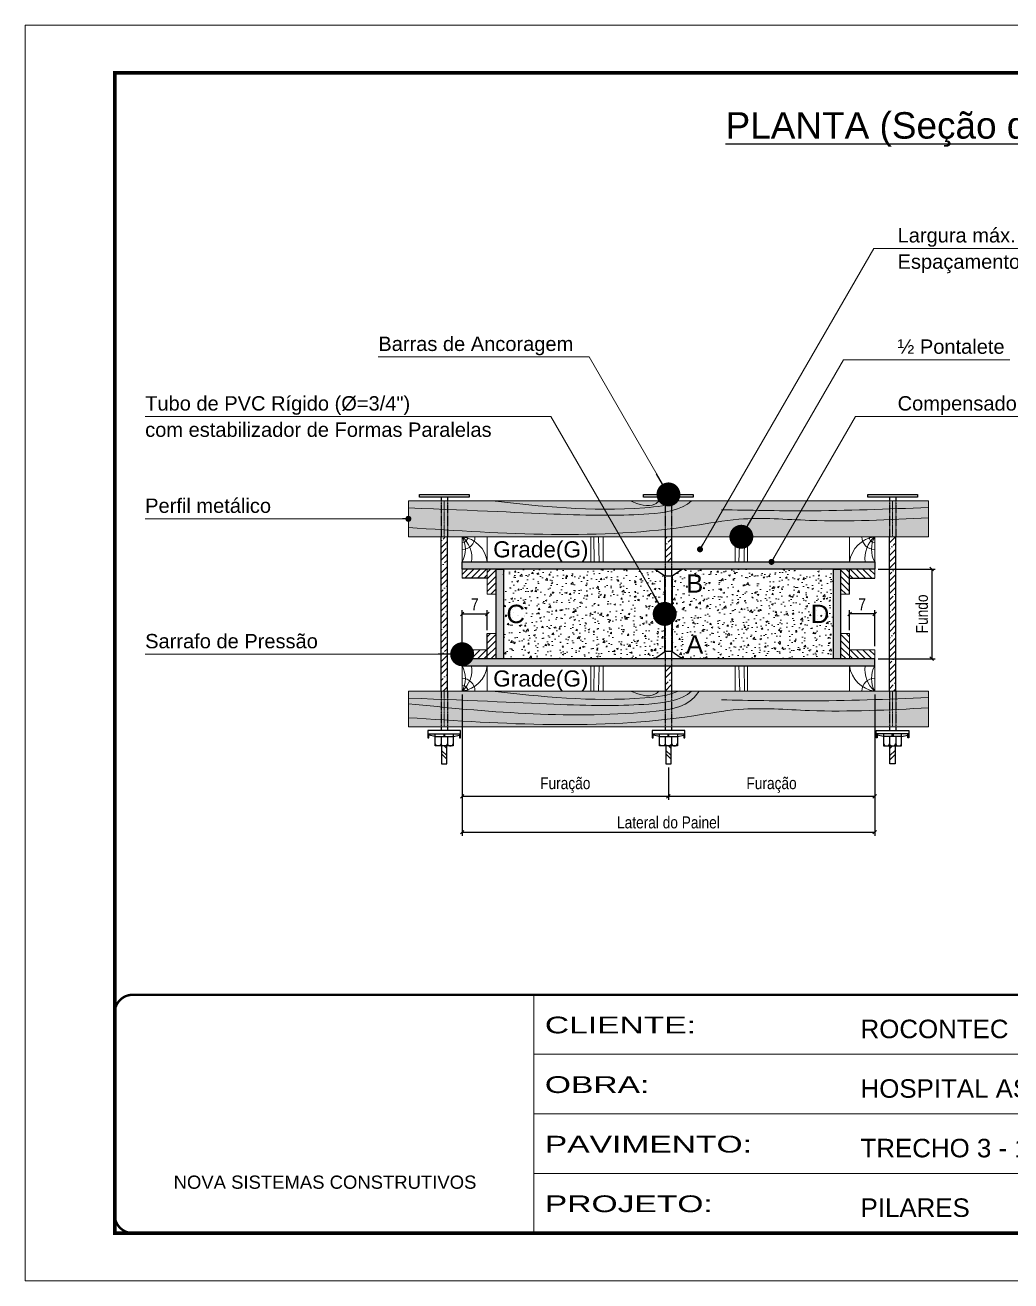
# Model space of a CAD drawing. Extents: x 2102 to 8383, y -13264 to 2718.
# Drawn here: x 6871 to 7695, y 1668 to 2718 of the extents above; entities that cross this region are included whole.
import ezdxf
from ezdxf.enums import TextEntityAlignment as Align

# ---------------------------------------------------------------- set-up
doc = ezdxf.new("R2010")
doc.units = 0
for name, pattern in [('CONTINUO', [0]), ('DASHED', [0.75, 0.5, -0.25]), ('HIDDEN', [0.375, 0.25, -0.125])]:
    doc.linetypes.add(name, pattern=pattern)
doc.layers.add('BARRA ANCORAGEM', color=251, linetype='Continuous')
doc.layers.add('COTA', color=241, linetype='Continuous')
for name, color, linetype, lineweight in [('Demarcação 1', 251, 'Continuous', 9), ('Folhas', 255, 'Continuous', 9), ('Hachura', 251, 'Continuous', 9), ('Madeira', 126, 'Continuous', 18), ('Perfil Metálico', 224, 'Continuous', 18), ('SARRAFO DE PRESSAO', 251, 'DASHED', 9)]:
    doc.layers.add(name, color=color, linetype=linetype, lineweight=lineweight)
doc.layers.add('Demarcação 2', color=7, linetype='Continuous', lineweight=9, true_color=0xe0e0e0)
doc.styles.add('ARIAL', font='arial.ttf')
doc.styles.add('COTA TECNICA-50', font='techl___.ttf', dxfattribs={"height": 10})
doc.styles.add('SANSSERIF', font='sas_____.pfb')
doc.styles.get("Standard").update_dxf_attribs({"font": 'arial.ttf'})
doc.styles.add('Tecnologia', font='')
doc.styles.get('Tecnologia').set_extended_font_data('Forgotten Futurist')
doc.dimstyles.new('3x', dxfattribs={"dimtxt": 10, "dimasz": 5, "dimexe": 7, "dimexo": 5, "dimgap": 4, "dimtad": 1, "dimdec": 4, "dimlfac": 0.3333333333333333, "dimdsep": 46, "dimtxsty": 'Standard', "dimblk": 'DOT', "dimcen": 0.09, "dimclrd": 1, "dimclre": 1, "dimclrt": 2, "dimadec": 0, "dimazin": 2, "dimtfac": 1, "dimtdec": 4, "dimtmove": 0, "dimatfit": 3, "dimldrblk": 'DOT', "dimfxl": 1, "dimtolj": 1, "dimtzin": 0, "dimlwd": 9, "dimlwe": 9, "dimarcsym": 0})
doc.dimstyles.new('COTA PAINEL-50', dxfattribs={"dimtxt": 10, "dimasz": 3, "dimexe": 3, "dimexo": 3, "dimgap": 3, "dimtad": 1, "dimdec": 1, "dimzin": 12, "dimdsep": 46, "dimtxsty": 'COTA TECNICA-50', "dimblk1": 'OBLIQUE', "dimblk2": 'OBLIQUE', "dimsah": 1, "dimcen": 0.9, "dimclrd": 4, "dimclre": 4, "dimclrt": 240, "dimadec": 1, "dimazin": 3, "dimtfac": 1, "dimtdec": 1, "dimtmove": 0, "dimatfit": 3, "dimfxl": 1, "dimtolj": 1, "dimtzin": 12, "dimarcsym": 0})
pattern_1 = [(45, (-309.0294784766702, 9719.15586413651), (-5.303300858899106, 5.303300858899107), []), (45, (-303.7261776266641, 9719.15586413651), (-5.303300858899106, 5.303300858899107), [9.375, -1.875, 0, -1.875])]

# ---------------------------------------------------------------- blocks, each defined once
blk = doc.blocks.new('_Oblique')
at = {"color": 0, "linetype": 'ByBlock', "lineweight": -2}
blk.add_line((-0.5, -0.5), (0.5, 0.5), dxfattribs=at)
blk = doc.blocks.new('*D171')
at = {"layer": 'COTA', "color": 4, "lineweight": -2, "transparency": 16777216}
for p, q in [((7584.299857545579, 2262.786079218698), (7631.963402069634, 2262.786079218698)), ((7628.963402069634, 2262.786079218698), (7628.963402069634, 2187.786079293698)), ((7584.299857545637, 2187.786079293698), (7631.963402069634, 2187.786079293698))]:
    blk.add_line(p, q, dxfattribs=at)
at = {"layer": 'Defpoints', "color": 0, "transparency": 16777216}
for p in [(7581.299857545579, 2262.786079218698), (7581.299857545637, 2187.786079293698), (7628.963402069634, 2187.786079293698)]:
    blk.add_point(p, dxfattribs=at)
at = {"layer": 'COTA', "color": 4, "lineweight": -2, "transparency": 16777216, "xscale": 3, "yscale": 3, "zscale": 3}
for p, rotation in [((7628.963402069634, 2262.786079218698), 90), ((7628.963402069634, 2187.786079293698), 270)]:
    blk.add_blockref('_Oblique', p, dxfattribs=dict(at, rotation=rotation))
at = {"layer": 'COTA', "color": 240, "transparency": 16777216, "insert": (7620.839133063785, 2225.286079256195), "char_height": 10, "attachment_point": 5, "rotation": 90, "style": 'COTA TECNICA-50'}
blk.add_mtext('\\A1;Fundo', dxfattribs=at)
blk = doc.blocks.new('*D172')
at = {"layer": 'COTA', "color": 4, "lineweight": -2, "transparency": 16777216}
for p, q in [((7236.299857951428, 2157.78607932331), (7236.299857951428, 2069.823545900303)), ((7408.799857748574, 2096.897439387218), (7408.799857748574, 2069.823545900303)), ((7236.299857951428, 2072.823545900303), (7408.799857748574, 2072.823545900303))]:
    blk.add_line(p, q, dxfattribs=at)
at = {"layer": 'Defpoints', "color": 0, "transparency": 16777216}
for p in [(7236.299857951428, 2160.78607932331), (7408.799857748574, 2099.897439387218), (7408.799857748574, 2072.823545900303)]:
    blk.add_point(p, dxfattribs=at)
at = {"layer": 'COTA', "color": 4, "lineweight": -2, "transparency": 16777216, "xscale": 3, "yscale": 3, "zscale": 3, "rotation": 180}
blk.add_blockref('_Oblique', (7236.299857951428, 2072.823545900303), dxfattribs=at)
at = {"layer": 'COTA', "color": 4, "lineweight": -2, "transparency": 16777216, "xscale": 3, "yscale": 3, "zscale": 3}
blk.add_blockref('_Oblique', (7408.799857748574, 2072.823545900303), dxfattribs=at)
at = {"layer": 'COTA', "color": 240, "transparency": 16777216, "insert": (7322.549857850001, 2082.219744730712), "char_height": 10, "attachment_point": 5, "style": 'COTA TECNICA-50'}
blk.add_mtext('\\A1;Furação', dxfattribs=at)
blk = doc.blocks.new('*D173')
at = {"layer": 'COTA', "color": 4, "lineweight": -2, "transparency": 16777216}
for p, q in [((7581.299857545691, 2157.78607932331), (7581.299857545691, 2069.823545900303)), ((7408.799857748574, 2096.897439387218), (7408.799857748574, 2069.823545900303)), ((7408.799857748574, 2072.823545900303), (7581.299857545691, 2072.823545900303))]:
    blk.add_line(p, q, dxfattribs=at)
at = {"layer": 'Defpoints', "color": 0, "transparency": 16777216}
for p in [(7581.299857545691, 2160.78607932331), (7408.799857748574, 2099.897439387218), (7581.299857545691, 2072.823545900303)]:
    blk.add_point(p, dxfattribs=at)
at = {"layer": 'COTA', "color": 4, "lineweight": -2, "transparency": 16777216, "xscale": 3, "yscale": 3, "zscale": 3, "rotation": 180}
blk.add_blockref('_Oblique', (7408.799857748574, 2072.823545900303), dxfattribs=at)
at = {"layer": 'COTA', "color": 4, "lineweight": -2, "transparency": 16777216, "xscale": 3, "yscale": 3, "zscale": 3}
blk.add_blockref('_Oblique', (7581.299857545691, 2072.823545900303), dxfattribs=at)
at = {"layer": 'COTA', "color": 240, "transparency": 16777216, "insert": (7495.049857647133, 2082.219744730712), "char_height": 10, "attachment_point": 5, "style": 'COTA TECNICA-50'}
blk.add_mtext('\\A1;Furação', dxfattribs=at)
blk = doc.blocks.new('*D174')
at = {"layer": 'COTA', "color": 4, "lineweight": -2, "transparency": 16777216}
for p, q in [((7236.299857951428, 2157.78607932331), (7236.299857951428, 2039.823545900303)), ((7581.299857545691, 2157.78607932331), (7581.299857545691, 2039.823545900303)), ((7236.299857951428, 2042.823545900303), (7581.299857545691, 2042.823545900303))]:
    blk.add_line(p, q, dxfattribs=at)
at = {"layer": 'Defpoints', "color": 0, "transparency": 16777216}
for p in [(7236.299857951428, 2160.78607932331), (7581.299857545691, 2160.78607932331), (7581.299857545691, 2042.823545900303)]:
    blk.add_point(p, dxfattribs=at)
at = {"layer": 'COTA', "color": 4, "lineweight": -2, "transparency": 16777216, "xscale": 3, "yscale": 3, "zscale": 3, "rotation": 180}
blk.add_blockref('_Oblique', (7236.299857951428, 2042.823545900303), dxfattribs=at)
at = {"layer": 'COTA', "color": 4, "lineweight": -2, "transparency": 16777216, "xscale": 3, "yscale": 3, "zscale": 3}
blk.add_blockref('_Oblique', (7581.299857545691, 2042.823545900303), dxfattribs=at)
at = {"layer": 'COTA', "color": 240, "transparency": 16777216, "insert": (7408.79985774856, 2050.882025432466), "char_height": 10, "attachment_point": 5, "style": 'COTA TECNICA-50'}
blk.add_mtext('\\A1;Lateral do Painel', dxfattribs=at)
blk = doc.blocks.new('*D175')
at = {"layer": 'COTA', "color": 4, "lineweight": -2, "transparency": 16777216}
for p, q in [((7236.299857951515, 2198.286079285446), (7236.299857951515, 2228.286079256197)), ((7257.299857928407, 2211.786079272262), (7257.299857928407, 2228.286079256197)), ((7236.299857951515, 2225.286079256197), (7257.299857928407, 2225.286079256197))]:
    blk.add_line(p, q, dxfattribs=at)
at = {"layer": 'Defpoints', "color": 0, "transparency": 16777216}
for p in [(7257.299857928407, 2225.286079256197), (7257.299857928407, 2208.786079272262), (7236.299857951515, 2195.286079285446)]:
    blk.add_point(p, dxfattribs=at)
at = {"layer": 'COTA', "color": 4, "lineweight": -2, "transparency": 16777216, "xscale": 3, "yscale": 3, "zscale": 3, "rotation": 180}
blk.add_blockref('_Oblique', (7236.299857951515, 2225.286079256197), dxfattribs=at)
at = {"layer": 'COTA', "color": 4, "lineweight": -2, "transparency": 16777216, "xscale": 3, "yscale": 3, "zscale": 3}
blk.add_blockref('_Oblique', (7257.299857928407, 2225.286079256197), dxfattribs=at)
at = {"layer": 'COTA', "color": 240, "transparency": 16777216, "insert": (7246.79985793999, 2233.359178671401), "char_height": 10, "attachment_point": 5, "style": 'COTA TECNICA-50'}
blk.add_mtext('\\A1;7', dxfattribs=at)
blk = doc.blocks.new('*D176')
at = {"layer": 'COTA', "color": 4, "lineweight": -2, "transparency": 16777216}
for p, q in [((7560.299857568712, 2211.786079272262), (7560.299857568712, 2228.286079256197)), ((7581.299857545575, 2198.286079285446), (7581.299857545575, 2228.286079256197)), ((7581.299857545575, 2225.286079256197), (7560.299857568712, 2225.286079256197))]:
    blk.add_line(p, q, dxfattribs=at)
at = {"layer": 'Defpoints', "color": 0, "transparency": 16777216}
for p in [(7560.299857568712, 2225.286079256197), (7560.299857568712, 2208.786079272262), (7581.299857545575, 2195.286079285446)]:
    blk.add_point(p, dxfattribs=at)
at = {"layer": 'COTA', "color": 4, "lineweight": -2, "transparency": 16777216, "xscale": 3, "yscale": 3, "zscale": 3, "rotation": 180}
blk.add_blockref('_Oblique', (7560.299857568712, 2225.286079256197), dxfattribs=at)
at = {"layer": 'COTA', "color": 4, "lineweight": -2, "transparency": 16777216, "xscale": 3, "yscale": 3, "zscale": 3}
blk.add_blockref('_Oblique', (7581.299857545575, 2225.286079256197), dxfattribs=at)
at = {"layer": 'COTA', "color": 240, "transparency": 16777216, "insert": (7570.799857557158, 2233.359178671401), "char_height": 10, "attachment_point": 5, "style": 'COTA TECNICA-50'}
blk.add_mtext('\\A1;7', dxfattribs=at)
blk = doc.blocks.new('_Dot')
at = {"color": 0, "linetype": 'ByBlock', "lineweight": -2}
blk.add_line((-0.5, 0), (-1, 0), dxfattribs=at)
at = {"color": 0, "linetype": 'ByBlock', "const_width": 0.5}
blk.add_lwpolyline([(-0.25, 0, 1), (0.25, 0, 1)], format="xyb", close=True, dxfattribs=at)
blk = doc.blocks.new('9999999999')
at = {"color": 30, "linetype": 'CONTINUO'}
for p, q in [((98564.56196592061, 34230.20511460536), (98564.56196592061, 34429.44862801625)), ((98564.56196592061, 34379.63774966353), (99583.97835781069, 34379.63774966353)), ((98564.56196592061, 34329.8268713108), (99487.97835781069, 34329.8268713108)), ((98564.56196592063, 34280.01599295808), (99487.97835781069, 34280.01599295808))]:
    blk.add_line(p, q, dxfattribs=at)
at = {"color": 30, "linetype": 'CONTINUO', "const_width": 2}
blk.add_lwpolyline([(99583.97835781069, 34230.20511460536), (99583.97835781069, 34414.44862801625, 0.4142135623730951), (99568.97835781069, 34429.44862801625), (98228.97835781069, 34429.44862801625, 0.4142135623730951), (98213.97835781069, 34414.44862801625), (98213.97835781069, 34245.20511460536, 0.4142135623730951), (98228.97835781069, 34230.20511460536), (99583.97835781069, 34230.20511460536)], format="xyb", dxfattribs=at)
at = {"layer": 'Folhas'}
blk.add_lwpolyline([(98138.97835781069, 34190.20511460536), (99623.97835781069, 34190.20511460536), (99623.97835781069, 35240.20511460536), (98138.97835781069, 35240.20511460536)], close=True, dxfattribs=at)
at = {"layer": 'Folhas', "color": 30, "const_width": 3}
blk.add_lwpolyline([(98213.97835781069, 34230.20511460536), (99583.97835781069, 34230.20511460536), (99583.97835781069, 35200.20511460536), (98213.97835781069, 35200.20511460536)], close=True, dxfattribs=at)
at = {"color": 7, "linetype": 'Continuous', "ltscale": 5, "style": 'ARIAL'}
for s, height, p in [('ROCONTEC', 15.48288, (98837.6812528586, 34393.12953067552)), ('HOSPITAL ASSUNÇÃO', 15.48288, (98837.6812528586, 34343.3186523228)), ('TRECHO 3 - 1° SUBSOLO', 15.48288, (98837.6812528586, 34293.50777397008)), ('NOVA SISTEMAS CONSTRUTIVOS', 11.0592, (98263.18703214587, 34267.21182737108)), ('PILARES', 15.48288, (98837.6812528586, 34243.69689561735))]:
    blk.add_text(s, height=height, dxfattribs=at).set_placement(p)
at = {"layer": 'Folhas', "color": 7, "style": 'Tecnologia', "width": 1.5}
for s, p in [('CLIENTE:', (98573.65419061291, 34397.16605924374)), ('OBRA:', (98573.65419061291, 34347.31415840245)), ('PAVIMENTO:', (98573.65419061291, 34297.50328004972)), ('PROJETO:', (98573.65419061291, 34247.692401697))]:
    blk.add_text(s, height=14, dxfattribs=at).set_placement(p)

msp = doc.modelspace()

# ---------------------------------------------------------------- hatches: boundary and pattern name
at = {"layer": 'Demarcação 1'}
for points in [[(7236.299857951544, 2268.786079212119), (7581.299857545575, 2268.786079212119), (7581.299857545575, 2262.786079218697), (7236.299857951544, 2262.786079218697)], [(7264.799857920199, 2262.786079218697), (7270.799857913564, 2262.786079218697), (7270.799857913564, 2187.786079293697), (7264.799857920199, 2187.786079293697)], [(7546.799857583585, 2262.786079218697), (7552.799857576949, 2262.786079218697), (7552.799857576949, 2187.786079293697), (7546.799857583585, 2187.786079293697)], [(7581.299857545575, 2187.786079293697), (7236.299857951515, 2187.786079293697), (7236.299857951515, 2181.78607930026), (7581.299857545575, 2181.78607930026)]]:
    msp.add_hatch(color=256, dxfattribs=at).paths.add_polyline_path(points)
at = {"layer": 'Demarcação 2'}
for points in [[(7626.299857497612, 2319.786079155978), (7191.299857999536, 2319.786079155978), (7191.299857999536, 2289.786079188982), (7626.299857497612, 2289.786079188982)], [(7626.299857497612, 2160.786079323398), (7191.299857999536, 2160.786079323398), (7191.299857999536, 2130.786079356387), (7626.299857497612, 2130.786079356387)]]:
    msp.add_hatch(color=256, dxfattribs=at).paths.add_polyline_path(points)
at = {"layer": 'Hachura'}
h = msp.add_hatch(dxfattribs=at)
h.set_pattern_fill('ANSI35', color=256, scale=30, style=0)
h.set_pattern_definition(pattern_1)
h.paths.add_polyline_path([(7218.63631342752, 2160.786079323398), (7223.963402508543, 2160.786079323398), (7223.963402508543, 2289.786079188982), (7218.63631342752, 2289.786079188982)])
h = msp.add_hatch(dxfattribs=at)
h.set_pattern_fill('ANSI35', color=256, scale=30, style=0)
h.set_pattern_definition(pattern_1)
h.paths.add_polyline_path([(7406.136313208077, 2268.786079212119), (7411.463402289071, 2268.786079212119), (7411.463402289071, 2289.786079188982), (7406.136313208077, 2289.786079188982)])
h = msp.add_hatch(dxfattribs=at)
h.set_pattern_fill('ANSI35', color=256, scale=30, style=0)
h.set_pattern_definition(pattern_1)
h.paths.add_polyline_path([(7593.636312988576, 2160.786079323398), (7598.963402069629, 2160.786079323398), (7598.963402069629, 2289.786079188982), (7593.636312988576, 2289.786079188982)])
h = msp.add_hatch(dxfattribs=at)
h.set_pattern_fill('ANSI31', color=256, scale=30, style=0)
h.set_pattern_definition([(45, (3571.890115078761, 996.241400976307), (-2.651650429449553, 2.651650429449553), [])])
h.paths.add_polyline_path([(7257.299857928407, 2262.786079218697), (7236.299857951515, 2262.786079218697), (7236.299857951515, 2255.286079226948), (7257.299857928407, 2255.286079226948)])
h = msp.add_hatch(dxfattribs=at)
h.set_pattern_fill('ANSI31', color=256, scale=30, style=0)
h.set_pattern_definition([(45, (10372.39563093048, 6992.626501225472), (-2.651650429449553, 2.651650429449553), [])])
h.paths.add_polyline_path([(7264.799857920199, 2241.786079241791), (7264.799857920199, 2262.786079218697), (7257.299857928407, 2262.786079218697), (7257.299857928407, 2241.786079241791)])
h = msp.add_hatch(dxfattribs=at)
h.set_pattern_fill('AR-CONC', color=256, scale=2, style=0)
h.set_pattern_definition([(49.99999999999999, (3571.890115078761, 1015.741400976307), (14.34520365201507, -1.255042699651902), [1.5, -16.5]), (355, (3571.890115078761, 1015.741400976307), (-2.77502667226, 15.04384267400024), [1.2, -13.2]), (100.4514, (3573.085548678766, 1015.636814176307), (11.57018763428043, 13.78879084121907), [1.274803799999989, -14.02284223999991]), (46.18420000000002, (3571.890115078761, 1019.741400976307), (21.34482097251289, -3.310380286580362), [2.249999999999996, -24.74999999999997]), (96.63559999999998, (3573.66884997876, 1019.465534836307), (18.69325411097407, 19.48235741800884), [1.912205759999997, -21.03425999999995]), (351.1842, (3571.890115078761, 1019.741400976307), (18.69323890267254, 19.48237201850649), [1.8, -19.8]), (21, (3573.890115078761, 1018.741400976307), (11.93814104236923, -8.052377813306776), [1.5, -16.5]), (326.0000000000001, (3573.890115078761, 1018.741400976307), (4.866306638431634, 14.50300090093706), [1.2, -13.2]), (71.4514, (3574.884959738763, 1018.070368856306), (16.8044525716298, 6.450609934199048), [1.2748038, -14.02284224]), (37.50000000000001, (3571.890115078761, 1015.741400976307), (0.2431971063458134, 6.65787707662623), [0, -13.04, 0, -13.4, 0, -13.25]), (7.499999999999999, (3571.890115078761, 1015.741400976307), (5.261390748842972, 7.888234237647205), [0, -7.64, 0, -12.74, 0, -5.05]), (327.5, (3567.430115078754, 1015.741400976307), (10.67644872344818, -0.451097434687596), [0, -5, 0, -15.6, 0, -20.7]), (317.5, (3565.430115078754, 1015.741400976307), (11.66372338684772, 2.002099646646353), [0, -6.5, 0, -10.36, 0, -14.7])])
h.paths.add_polyline_path([(7405.674857751746, 2256.786079224692), (7397.136313217041, 2262.786079218697), (7270.799857913564, 2262.786079218697), (7270.799857913564, 2187.786079293697), (7397.136313217041, 2187.786079293697), (7405.674857751746, 2193.786079287702)])
h.paths.add_polyline_path([(7546.799857583585, 2187.786079293697), (7546.799857583585, 2262.786079218697), (7420.463402280107, 2262.786079218697), (7411.924857745402, 2256.786079224707), (7411.924857745402, 2193.786079287687), (7420.463402280107, 2187.786079293697)])
h.paths.add_polyline_path([(7269.348082638044, 2213.373173402999), (7292.786227223452, 2213.373173402999), (7292.786227223452, 2237.198985109395), (7269.348082638044, 2237.198985109395)], flags=9)
h.paths.add_polyline_path([(7419.733755033219, 2188.266079306368), (7441.788870970766, 2188.266079306368), (7441.788870970766, 2211.306079281019), (7419.733755033219, 2211.306079281019)], flags=25)
h.paths.add_polyline_path([(7419.765187502479, 2239.266079231367), (7441.757438501507, 2239.266079231367), (7441.757438501507, 2262.306079206019), (7419.765187502479, 2262.306079206019)], flags=24)
h.paths.add_polyline_path([(7523.966553685244, 2213.766079268868), (7547.142761026731, 2213.766079268868), (7547.142761026731, 2236.806079243519), (7523.966553685244, 2236.806079243519)], flags=9)
h = msp.add_hatch(dxfattribs=at)
h.set_pattern_fill('ANSI31', color=256, scale=30, style=0)
h.set_pattern_definition([(135, (4445.204084566609, 6992.626501225472), (2.651650429449553, 2.651650429449553), [])])
h.paths.add_polyline_path([(7552.799857576949, 2241.786079241791), (7552.799857576949, 2262.786079218697), (7560.299857568683, 2262.786079218697), (7560.299857568683, 2241.786079241791)])
h = msp.add_hatch(dxfattribs=at)
h.set_pattern_fill('ANSI31', color=256, scale=30, style=0)
h.set_pattern_definition([(135, (11245.70960041836, 996.241400976307), (2.651650429449553, 2.651650429449553), [])])
h.paths.add_polyline_path([(7560.299857568683, 2262.786079218697), (7581.299857545575, 2262.786079218697), (7581.299857545575, 2255.286079226948), (7560.299857568683, 2255.286079226948)])
h = msp.add_hatch(dxfattribs=at)
h.set_pattern_fill('ANSI31', color=256, scale=30, style=0)
h.set_pattern_definition([(45, (10372.39563093048, 6938.626501279037), (-2.651650429449553, 2.651650429449553), [])])
h.paths.add_polyline_path([(7264.799857920141, 2187.786079295356), (7264.799857920141, 2208.786079272262), (7257.299857928407, 2208.786079272262), (7257.299857928407, 2187.786079295356)])
h = msp.add_hatch(dxfattribs=at)
h.set_pattern_fill('ANSI31', color=256, scale=30, style=0)
h.set_pattern_definition([(135, (4445.204084566667, 6938.626501279037), (2.651650429449553, 2.651650429449553), [])])
h.paths.add_polyline_path([(7552.799857576949, 2187.786079295356), (7552.799857576949, 2208.786079272262), (7560.299857568712, 2208.786079272262), (7560.299857568712, 2187.786079295356)])
h = msp.add_hatch(dxfattribs=at)
h.set_pattern_fill('ANSI31', color=256, scale=30, style=0)
h.set_pattern_definition([(45, (3571.890115078761, 928.7414010430566), (-2.651650429449553, 2.651650429449553), [])])
h.paths.add_polyline_path([(7257.299857928407, 2195.286079285446), (7236.299857951515, 2195.286079285446), (7236.299857951515, 2187.786079293697), (7257.299857928407, 2187.786079293697)])
h = msp.add_hatch(dxfattribs=at)
h.set_pattern_fill('ANSI31', color=256, scale=30, style=0)
h.set_pattern_definition([(135, (11245.70960041836, 928.7414010430566), (2.651650429449553, 2.651650429449553), [])])
h.paths.add_polyline_path([(7560.299857568683, 2195.286079285446), (7581.299857545575, 2195.286079285446), (7581.299857545575, 2187.786079293697), (7560.299857568683, 2187.786079293697)])
h = msp.add_hatch(dxfattribs=at)
h.set_pattern_fill('ANSI35', color=256, scale=30, style=0)
h.set_pattern_definition(pattern_1)
h.paths.add_polyline_path([(7411.463402289013, 2181.78607930026), (7406.136313208019, 2181.78607930026), (7406.136313208019, 2160.786079323398), (7411.463402289013, 2160.786079323398)])

# ---------------------------------------------------------------- linework, layer by layer
for p, q in [((7560.299857568683, 2241.786079241791), (7560.299857568683, 2262.786079218697)), ((7257.299857928407, 2255.286079226948), (7236.299857951515, 2255.286079226948)), ((7560.299857568683, 2255.286079226948), (7581.299857545575, 2255.286079226948)), ((7257.299857928407, 2187.786079295356), (7257.299857928407, 2208.786079272262))]:
    msp.add_line(p, q)
for points in [[(7236.299857951544, 2268.786079212119), (7581.299857545575, 2268.786079212119), (7581.299857545575, 2262.786079218697), (7236.299857951544, 2262.786079218697)], [(7264.799857920199, 2262.786079218697), (7270.799857913564, 2262.786079218697), (7270.799857913564, 2187.786079293697), (7264.799857920199, 2187.786079293697)], [(7546.799857583585, 2262.786079218697), (7552.799857576949, 2262.786079218697), (7552.799857576949, 2187.786079293697), (7546.799857583585, 2187.786079293697)], [(7581.299857545575, 2187.786079293697), (7236.299857951515, 2187.786079293697), (7236.299857951515, 2181.78607930026), (7581.299857545575, 2181.78607930026)]]:
    msp.add_lwpolyline(points, close=True)
at = {"layer": 'BARRA ANCORAGEM'}
for p, q in [((7218.636313427491, 2322.786079155963), (7218.636313427462, 2319.786079155978)), ((7223.963402508514, 2322.786079155963), (7223.963402508514, 2319.786079155978)), ((7406.136313208019, 2322.786079155963), (7406.136313208019, 2319.786079155963)), ((7411.463402289071, 2322.786079155963), (7411.463402289071, 2319.786079155963)), ((7593.636312988576, 2322.786079155963), (7593.636312988576, 2319.786079155978)), ((7598.963402069599, 2322.786079155963), (7598.963402069599, 2319.786079155978)), ((7218.63631342752, 2160.786079323398), (7218.63631342752, 2289.786079188982)), ((7223.963402508543, 2160.786079323398), (7223.963402508543, 2289.786079188982)), ((7406.136313208077, 2289.786079188982), (7406.136313208077, 2268.78607921209)), ((7411.463402289071, 2289.786079188982), (7411.463402289071, 2268.78607921209)), ((7593.636312988576, 2160.786079323398), (7593.636312988576, 2289.786079188982)), ((7598.963402069629, 2160.786079323398), (7598.963402069629, 2289.786079188982)), ((7411.924857745402, 2256.786079224707), (7405.674857751746, 2256.786079224692)), ((7411.924857745402, 2193.786079287687), (7405.674857751746, 2193.786079287702)), ((7406.136313208019, 2181.786079300289), (7406.136313208019, 2160.786079323398)), ((7411.463402289013, 2181.786079300289), (7411.463402289013, 2160.786079323398)), ((7213.788406663447, 2122.781821674971), (7208.486205742567, 2123.94596731696)), ((7228.811309272587, 2122.781821674971), (7234.113510193467, 2123.94596731696)), ((7401.288406444004, 2122.781821674957), (7395.986205523124, 2123.94596731696)), ((7416.311309053144, 2122.781821674957), (7421.613509974024, 2123.94596731696)), ((7588.788406224503, 2122.781821674971), (7583.486205303652, 2123.94596731696)), ((7603.811308833643, 2122.781821674971), (7609.113509754523, 2123.94596731696)), ((7223.509108351707, 2106.781505199235), (7219.090607584356, 2111.200005966586)), ((7223.509108351707, 2112.64653168358), (7221.258200647997, 2114.897439387247)), ((7411.009108132264, 2106.781505199235), (7406.590607364884, 2111.200005966586)), ((7411.009108132264, 2112.64653168358), (7408.758200428554, 2114.897439387232)), ((7594.090607145441, 2112.64653168358), (7596.341514849093, 2114.897439387247)), ((7594.090607145441, 2106.781505199235), (7598.509107912763, 2111.200005966601)), ((7223.509108351765, 2103.848991964418), (7219.090607584356, 2108.267492731828)), ((7411.009108132323, 2103.848991964418), (7406.590607364884, 2108.267492731828)), ((7594.090607145441, 2103.307537315142), (7598.509107912763, 2107.726038082501))]:
    msp.add_line(p, q, dxfattribs=at)
at = {"layer": 'BARRA ANCORAGEM', "linetype": 'HIDDEN'}
for p, q in [((7218.636313427462, 2319.786079155978), (7218.63631342752, 2289.786079188982)), ((7223.963402508514, 2319.786079155978), (7223.963402508543, 2289.786079188982)), ((7406.136313208077, 2319.786079155963), (7406.136313208077, 2289.786079188982)), ((7411.46340228913, 2319.786079155963), (7411.463402289071, 2289.786079188982)), ((7593.636312988576, 2319.786079155978), (7593.636312988576, 2289.786079188982)), ((7598.963402069599, 2319.786079155978), (7598.963402069629, 2289.786079188982)), ((7406.136313208077, 2268.78607921209), (7406.136313208019, 2181.786079300289)), ((7411.463402289071, 2268.78607921209), (7411.463402289013, 2181.786079300289)), ((7218.63631342752, 2160.786079323398), (7218.63631342752, 2127.786079356416)), ((7223.963402508543, 2160.786079323398), (7223.963402508543, 2127.786079356416)), ((7406.136313208019, 2160.786079323398), (7406.136313208019, 2127.786079356387)), ((7411.463402289013, 2160.786079323398), (7411.463402288955, 2127.786079356387)), ((7593.636312988576, 2160.786079323398), (7593.636312988576, 2127.786079356416)), ((7598.963402069629, 2160.786079323398), (7598.963402069629, 2127.786079356416))]:
    msp.add_line(p, q, dxfattribs=at)
at = {"layer": 'BARRA ANCORAGEM', "flags": 128}
for points in [[(7200.497387779109, 2325.185898604714), (7242.102328156925, 2325.185898604714), (7242.102328156896, 2322.786079155978), (7200.497387779109, 2322.786079155978)], [(7387.997387559666, 2325.185898604714), (7429.602327937482, 2325.185898604714), (7429.602327937424, 2322.786079155978), (7387.997387559666, 2322.786079155978)], [(7575.497387340194, 2325.185898604714), (7617.102327717981, 2325.185898604714), (7617.102327717981, 2322.786079155978), (7575.497387340194, 2322.786079155978)]]:
    msp.add_lwpolyline(points, close=True, dxfattribs=at)
at = {"layer": 'BARRA ANCORAGEM'}
msp.add_lwpolyline([(7397.136313217041, 2262.786079218697), (7420.463402280107, 2262.786079218697), (7411.924857745402, 2256.786079224707), (7411.924857745402, 2193.786079287687), (7420.463402280107, 2187.786079293697), (7397.136313217041, 2187.786079293697), (7405.674857751746, 2193.786079287702), (7405.674857751746, 2256.786079224692)], close=True, dxfattribs=at)
at = {"layer": 'BARRA ANCORAGEM', "flags": 128}
for points in [[(7234.997210346966, 2127.786079356387), (7207.602505589097, 2127.786079356387), (7207.602505589097, 2125.110838370803), (7234.997210346966, 2125.110838370803)], [(7207.602505589097, 2125.110838370803), (7207.602505589184, 2121.551897231735), (7208.486205742567, 2121.551897231735), (7208.486205742567, 2125.110838370803)], [(7228.811309272587, 2125.110838370803), (7228.811309272587, 2114.897439387218), (7213.788406663447, 2114.897439387218), (7213.788406663447, 2125.110838370803)], [(7213.788406663447, 2122.781821674971), (7228.811309272587, 2122.781821674971)], [(7220.858007891267, 2125.110838370803), (7220.858007891267, 2122.781821674971)], [(7221.741708044767, 2122.781821674971), (7221.741708044767, 2125.110838370803)], [(7234.113510193467, 2125.110838370803), (7234.113510193467, 2121.551897231735), (7234.997210346966, 2121.551897231735), (7234.997210346966, 2127.786079356387)], [(7422.497210127523, 2127.786079356387), (7395.102505369625, 2127.786079356387), (7395.102505369625, 2125.110838370803), (7422.497210127523, 2125.110838370803)], [(7395.102505369625, 2125.110838370803), (7395.102505369712, 2121.55189723172), (7395.986205523124, 2121.55189723172), (7395.986205523124, 2125.110838370803)], [(7416.311309053144, 2125.110838370803), (7416.311309053144, 2114.897439387218), (7401.288406444004, 2114.897439387218), (7401.288406444004, 2125.110838370803)], [(7401.288406444004, 2122.781821674957), (7416.311309053144, 2122.781821674957)], [(7408.358007671824, 2125.110838370803), (7408.358007671824, 2122.781821674957)], [(7409.241707825324, 2122.781821674957), (7409.241707825324, 2125.110838370803)], [(7421.613509974024, 2125.110838370803), (7421.613509974024, 2121.55189723172), (7422.497210127523, 2121.55189723172), (7422.497210127523, 2127.786079356387)], [(7583.486205303623, 2125.110838370818), (7583.486205303623, 2121.551897231735), (7582.602505150182, 2121.551897231735), (7582.602505150182, 2127.786079356401)], [(7582.602505150182, 2127.786079356401), (7609.997209908022, 2127.786079356401)], [(7609.997209908022, 2125.110838370818), (7582.602505150182, 2125.110838370818)], [(7588.788406224532, 2125.110838370818), (7588.788406224532, 2114.897439387232), (7603.811308833643, 2114.897439387232), (7603.811308833643, 2125.110838370818)], [(7603.811308833643, 2122.781821674971), (7588.788406224532, 2122.781821674971)], [(7595.858007452382, 2122.781821674971), (7595.858007452382, 2125.110838370818)], [(7596.741707605852, 2125.110838370818), (7596.741707605852, 2122.781821674971)], [(7609.997209908022, 2127.786079356401), (7609.997209907964, 2121.551897231735), (7609.113509754523, 2121.551897231735), (7609.113509754523, 2125.110838370818)], [(7219.090607584327, 2114.897439387261), (7219.090607584327, 2099.897439387218), (7223.509108351707, 2099.897439387218), (7223.509108351707, 2114.897439387261)], [(7406.590607364884, 2114.897439387261), (7406.590607364884, 2099.897439387218), (7411.009108132264, 2099.897439387218), (7411.009108132264, 2114.897439387261)], [(7598.509107912821, 2114.897439387276), (7598.509107912821, 2099.897439387218), (7594.090607145412, 2099.897439387218), (7594.090607145441, 2114.897439387276)]]:
    msp.add_lwpolyline(points, dxfattribs=at)
for points in [[(7218.648757507606, 2122.781821674971), (7218.648757507606, 2116.664839694173, -0.7297960342994486), (7213.788406663447, 2116.664839694173, -0.7297960342994486)], [(7223.950958428486, 2122.781821674971), (7223.950958428486, 2116.664839694173, -0.6666666666662623), (7218.648757507606, 2116.664839694173, -0.6666666666662623)], [(7406.148757288163, 2122.781821674957), (7406.148757288163, 2116.664839694158, -0.7297960342994486), (7401.288406444004, 2116.664839694158, -0.7297960342994486)], [(7411.450958209043, 2122.781821674957), (7411.450958209043, 2116.664839694158, -0.6666666666662623), (7406.148757288163, 2116.664839694158, -0.6666666666662623)], [(7593.648757068662, 2122.781821674971), (7593.648757068662, 2116.664839694173, 0.6666666666662623), (7598.950957989542, 2116.664839694173, 0.6666666666662623)], [(7598.950957989542, 2122.781821674971), (7598.950957989542, 2116.664839694173, 0.7297960342994486), (7603.811308833643, 2116.664839694173, 0.7297960342994486)]]:
    msp.add_lwpolyline(points, format="xyb", dxfattribs=at)
at = {"layer": 'BARRA ANCORAGEM'}
for centre in [(7226.381133850537, 2117.443042415833), (7413.881133631094, 2117.443042415833), (7591.218581646612, 2117.443042415847)]:
    msp.add_arc(centre, 2.551735107341757, 197.756360599959, 342.243639400041, dxfattribs=at)
at = {"layer": 'Hachura'}
for p, q in [((7346.345464768634, 2289.786079190015), (7346.627742962784, 2268.786079211042)), ((7350.298573586613, 2289.786079190015), (7351.00730432144, 2268.786079211042)), ((7468.528601432266, 2289.786079190015), (7467.819870697498, 2268.786079211042)), ((7472.481710250246, 2289.786079190015), (7472.199432056095, 2268.786079211042)), ((7346.345464768634, 2160.786079322364), (7346.627742962784, 2181.786079301337)), ((7350.298573586613, 2160.786079322364), (7351.00730432144, 2181.786079301337)), ((7468.528601432266, 2160.786079322364), (7467.819870697498, 2181.786079301337)), ((7472.481710250246, 2160.786079322364), (7472.199432056095, 2181.786079301337))]:
    msp.add_line(p, q, dxfattribs=at)
for centre, radius, start, end in [((7233.045148753608, 2265.531370014183), 24.47210757406724, 7.64279383912496, 82.35720616132099), ((7220.710491442402, 2271.890213020319), 23.73373915088548, 352.4847589453555, 48.94037234397712), ((7216.984634427634, 2279.286079200536), 21.98471877318981, 331.4709372011759, 28.52906279882404), ((7236.299857951515, 2289.786079188982), 1.746188389899414, 270, 359.9999999995831), ((7236.299857951515, 2289.786079188982), 4.750850746869671, 270, 0), ((7236.299857951515, 2289.786079188982), 10.70049253431805, 270, 0), ((7584.554566743511, 2265.531370014183), 24.47210757406724, 97.64279383867904, 172.3572061608751), ((7581.299857545575, 2289.786079188982), 10.70049253431805, 180, 270), ((7596.889224054717, 2271.890213020319), 23.73373915088548, 131.0596276560229, 187.5152410546446), ((7581.299857545633, 2289.786079188982), 4.750850746869671, 180, 269.9999999991662), ((7600.615081069514, 2279.286079200536), 21.98471877318981, 151.470937201176, 208.529062798824), ((7581.299857545575, 2289.786079188982), 1.746188389899414, 180, 270), ((7233.045148753608, 2185.040788498167), 24.47210757406724, 277.642793838679, 352.3572061608751), ((7220.710491442402, 2178.681945492061), 23.73373915088548, 311.0596276560229, 7.515241054644575), ((7216.984634427634, 2171.286079311829), 21.98471877318981, 331.4709372011759, 28.52906279882404), ((7584.554566743511, 2185.040788498167), 24.47210757406724, 187.642793839125, 262.357206161321), ((7596.889224054717, 2178.681945492061), 23.73373915088548, 172.4847589453554, 228.9403723439771), ((7600.615081069514, 2171.286079311829), 21.98471877318981, 151.470937201176, 208.529062798824), ((7236.299857951515, 2160.786079323398), 10.70049253431805, 0, 90), ((7236.299857951515, 2160.786079323398), 4.750850746869671, 0, 89.99999999916623), ((7581.299857545575, 2160.786079323398), 10.70049253431805, 90, 180), ((7236.299857951515, 2160.786079323398), 1.746188389899414, 4.168816632087861e-10, 90)]:
    msp.add_arc(centre, radius, start, end, dxfattribs=at)
for points, knots in [([(7191.299857999536, 2313.88463988892), (7307.467722049787, 2309.730051976059), (7359.577508866048, 2304.342766469415), (7419.298895247211, 2311.624317586478), (7428.156052457507, 2319.786079155978)], [0, 0, 0, 0, 125.1825811556602, 162.3251978992898, 162.3251978992898, 162.3251978992898, 162.3251978992898]), ([(7261.380053524732, 2319.786079155978), (7302.36718863271, 2315.190962228136), (7352.24283531895, 2309.599343595341), (7409.004364331533, 2315.878436255456), (7417.181620840351, 2319.786079155992)], [0, 0, 0, 0, 127.7419890025806, 155.4442459493314, 155.4442459493314, 155.4442459493314, 155.4442459493314]), ([(7191.299857999536, 2154.884640089344), (7307.467722049787, 2150.730052176483), (7359.577508866048, 2145.342766669839), (7419.298895247211, 2152.624317786902), (7428.156052457507, 2160.786079356401)], [0, 0, 0, 0, 125.1825811556602, 162.3251978992898, 162.3251978992898, 162.3251978992898, 162.3251978992898]), ([(7261.380053524732, 2160.786079356401), (7302.36718863271, 2156.19096242856), (7352.24283531895, 2150.599343795764), (7409.004364331533, 2156.87843645588), (7417.181620840351, 2160.786079356416)], [0, 0, 0, 0, 127.7419890025806, 155.4442459493314, 155.4442459493314, 155.4442459493314, 155.4442459493314])]:
    msp.add_open_spline(points, degree=3, knots=knots, dxfattribs=at)
for points in [[(7376.982655400807, 2319.786079155978), (7397.480711544737, 2317.175759770949), (7401.182385738346, 2319.786079155978)], [(7626.299857497612, 2314.272840532909), (7523.827740720113, 2311.503717722864), (7453.233918839705, 2312.434987691913)], [(7191.299857999536, 2297.530767773524), (7430.007744153601, 2299.111705604109), (7467.790542488558, 2304.435713460638), (7526.775213821722, 2303.498558556499), (7626.299857497612, 2305.726864061928)], [(7191.299857999536, 2150.155558331431), (7393.211846085225, 2143.375341768302), (7430.326460849192, 2155.515401285169), (7434.543472104462, 2160.786079356401)], [(7376.982655400807, 2160.786079356401), (7397.480711544737, 2158.175759971373), (7401.182385738346, 2160.786079356401)], [(7626.299857497612, 2155.272840733332), (7523.827740720113, 2152.503717923288), (7453.233918839705, 2153.434987892337)], [(7191.299857999536, 2138.530767973947), (7430.007744153601, 2140.111705804533), (7467.790542488558, 2145.435713661062), (7526.775213821722, 2144.498558756923), (7626.299857497612, 2146.726864262351)]]:
    msp.add_spline(points, degree=3, dxfattribs=at)
at = {"layer": 'Madeira'}
msp.add_line((7581.299857545575, 2262.786079218697), (7552.799857576949, 2262.786079218697), dxfattribs=at)
at = {"layer": 'Madeira', "linetype": 'HIDDEN'}
for points in [[(7191.299857999536, 2289.786079155978), (7221.299857999536, 2289.786079155978), (7221.299857999536, 2319.786079155978), (7191.299857999536, 2319.786079155978)], [(7626.299857497612, 2289.786079155978), (7596.299857497612, 2289.786079155978), (7596.299857497612, 2319.786079155978), (7626.299857497612, 2319.786079155978)], [(7191.299857999536, 2160.786079356401), (7221.299857999536, 2160.786079356401), (7221.299857999536, 2130.786079356401), (7191.299857999536, 2130.786079356401)], [(7626.299857497612, 2160.786079356401), (7596.299857497612, 2160.786079356401), (7596.299857497612, 2130.786079356401), (7626.299857497612, 2130.786079356401)]]:
    msp.add_lwpolyline(points, close=True, dxfattribs=at)
at = {"layer": 'Madeira'}
for points in [[(7236.299857951515, 2268.786079212075), (7257.299857928407, 2268.786079212075), (7257.299857928407, 2289.786079188982), (7236.299857951515, 2289.786079188982)], [(7354.299857917929, 2289.786079190015), (7343.799857928407, 2289.786079190015), (7343.799857928407, 2268.786079211042), (7354.299857917929, 2268.786079211042)], [(7464.527317101009, 2289.786079190015), (7475.027317090473, 2289.786079190015), (7475.027317090473, 2268.786079211042), (7464.527317101009, 2268.786079211042)], [(7581.299857545575, 2268.786079212075), (7560.299857568683, 2268.786079212075), (7560.299857568683, 2289.786079188982), (7581.299857545575, 2289.786079188982)], [(7236.299857951515, 2181.78607930026), (7257.299857928407, 2181.78607930026), (7257.299857928407, 2160.786079323383), (7236.299857951515, 2160.786079323383)], [(7354.299857917929, 2160.786079322364), (7343.799857928407, 2160.786079322364), (7343.799857928407, 2181.786079301337), (7354.299857917929, 2181.786079301337)], [(7464.527317101009, 2160.786079322364), (7475.027317090473, 2160.786079322364), (7475.027317090473, 2181.786079301337), (7464.527317101009, 2181.786079301337)], [(7581.299857545575, 2181.78607930026), (7560.299857568683, 2181.78607930026), (7560.299857568683, 2160.786079323383), (7581.299857545575, 2160.786079323383)]]:
    msp.add_lwpolyline(points, close=True, dxfattribs=at)
for points in [[(7257.299857930095, 2255.286079226948), (7236.299857951515, 2255.286079226948), (7236.299857951515, 2262.786079218697)], [(7236.299857951515, 2262.786079218697), (7264.799857920199, 2262.786079218697)], [(7264.799857920199, 2262.786079218697), (7264.799857920199, 2241.786079240132), (7257.299857928407, 2241.786079240132), (7257.299857928407, 2262.786079218697)], [(7552.799857576949, 2262.786079218697), (7552.799857576949, 2241.786079240132), (7560.299857568683, 2241.786079240132), (7560.299857568683, 2262.786079218697)], [(7560.299857567054, 2255.286079226948), (7581.299857545575, 2255.286079226948), (7581.299857545575, 2262.786079218697)], [(7257.299857928407, 2187.786079293697), (7257.299857928407, 2208.786079272262), (7264.799857920141, 2208.786079272262), (7264.799857920141, 2187.786079293697)], [(7560.299857568712, 2187.786079293697), (7560.299857568712, 2208.786079272262), (7552.799857576949, 2208.786079272262), (7552.799857576949, 2187.786079293697), (7581.299857545575, 2187.786079293697)], [(7264.799857920141, 2187.786079293697), (7236.299857951515, 2187.786079293697), (7236.299857951515, 2195.286079285446), (7257.299857930095, 2195.286079285446)], [(7581.299857545575, 2187.786079293697), (7581.299857545575, 2195.286079285446), (7560.299857567054, 2195.286079285446)]]:
    msp.add_lwpolyline(points, dxfattribs=at)
at = {"layer": 'Perfil Metálico'}
for points in [[(7626.299857497612, 2319.786079155978), (7191.299857999536, 2319.786079155978), (7191.299857999536, 2289.786079188982), (7626.299857497612, 2289.786079188982)], [(7626.299857497612, 2160.786079323398), (7191.299857999536, 2160.786079323398), (7191.299857999536, 2130.786079356387), (7626.299857497612, 2130.786079356387)]]:
    msp.add_lwpolyline(points, close=True, dxfattribs=at)

# ---------------------------------------------------------------- block references
at = {"layer": 'SARRAFO DE PRESSAO', "color": 6, "linetype": 'ByBlock'}
msp.add_blockref('9999999999', (-91268.19417935057, -32522.60258971815), dxfattribs=at)

# ---------------------------------------------------------------- texts
at = {"color": 0, "linetype": 'Continuous', "ltscale": 5, "style": 'ARIAL'}
msp.add_text('%%UPLANTA (Seção do Pilar)', height=22.1184, dxfattribs=at).set_placement((7631.736555854139, 2622.695677540525), align=Align.CENTER)
for s, p in [('Largura máx. da Grade 1,50m', (7600.479162651074, 2535.855554864827)), ('Barras de Ancoragem', (7166.192759469024, 2445.126980631378)), ('½ Pontalete', (7600.479210048146, 2442.789294313347)), ('Tubo de PVC Rígido (Ø=3/4")', (6971.200971799426, 2395.336478139752)), ('Compensado 18mm', (7600.479210048146, 2395.336478139752)), ('Perfil metálico', (6971.200971799426, 2309.786079155978)), ('Sarrafo de Pressão ', (6971.200971799426, 2196.53607929369))]:
    msp.add_text(s, height=12, dxfattribs=at).set_placement(p)
for s, p in [('Espaçamento entre Pontaletes', (7600.479162651074, 2525.855554864827)), ('com estabilizador de Formas Paralelas', (6971.200971799426, 2385.336478139752))]:
    msp.add_text(s, height=12, dxfattribs=at).set_placement(p, align=Align.TOP_LEFT)
at = {"color": 0, "linetype": 'Continuous'}
for s, height, style, p in [('Grade(G)', 13.4999999865, 'SANSSERIF', (7262.299857928407, 2279.286079200536)), ('C', 15.35999998310244, 'ARIAL', (7273.31905125581, 2225.286079256197)), ('D', 15.35999998310244, 'ARIAL', (7527.806553681021, 2225.286079256197)), ('Grade(G)', 13.4999999865, 'SANSSERIF', (7262.299857928407, 2171.286079311822))]:
    msp.add_text(s, height=height, dxfattribs=dict(at, style=style)).set_placement(p, align=Align.MIDDLE_LEFT)
at = {"color": 0, "linetype": 'Continuous', "style": 'ARIAL'}
for s, p in [('B', (7430.761313001993, 2250.786079218697)), ('A', (7430.761313002022, 2199.786079293697))]:
    msp.add_text(s, height=15.35999998310245, dxfattribs=at).set_placement(p, align=Align.MIDDLE_CENTER)

# ---------------------------------------------------------------- dimensions: what is measured, and where the dimension line sits
at = {"layer": 'COTA'}
dim = msp.add_linear_dim(base=(7628.963402069634, 2187.786079293698), p1=(7581.299857545575, 2262.786079218697), p2=(7581.299857545633, 2187.786079293697), angle=90, text='Fundo', dimstyle='COTA PAINEL-50', dxfattribs=at)
dim.commit()
dim.dimension.update_dxf_attribs({"geometry": '*D171', "text_midpoint": (7620.839133063785, 2225.286079256195)})
dim = msp.add_linear_dim(base=(7257.299857928407, 2225.286079256197), p1=(7236.299857951515, 2195.286079285446), p2=(7257.299857928407, 2208.786079272262), text='7', dimstyle='COTA PAINEL-50', dxfattribs=at)
dim.commit()
dim.dimension.update_dxf_attribs({"geometry": '*D175', "text_midpoint": (7246.79985793999, 2225.286079256197), "dimtype": 160})
dim = msp.add_linear_dim(base=(7560.299857568712, 2225.286079256197), p1=(7581.299857545575, 2195.286079285446), p2=(7560.299857568712, 2208.786079272262), angle=180, text='7', dimstyle='COTA PAINEL-50', dxfattribs=at)
dim.commit()
dim.dimension.update_dxf_attribs({"geometry": '*D176', "text_midpoint": (7570.799857557158, 2225.286079256197), "dimtype": 160})
for base, p1, p2, text, picture, middle in [((7408.799857748574, 2072.823545900303), (7236.299857951428, 2160.78607932331), (7408.799857748574, 2099.897439387218), 'Furação', '*D172', (7322.549857850001, 2082.219744730712)), ((7581.299857545691, 2042.823545900303), (7236.299857951428, 2160.78607932331), (7581.299857545691, 2160.78607932331), 'Lateral do Painel', '*D174', (7408.79985774856, 2050.882025432466)), ((7581.299857545691, 2072.823545900303), (7408.799857748574, 2099.897439387218), (7581.299857545691, 2160.78607932331), 'Furação', '*D173', (7495.049857647133, 2082.219744730712))]:
    dim = msp.add_linear_dim(base=base, p1=p1, p2=p2, text=text, dimstyle='COTA PAINEL-50', dxfattribs=at)
    dim.commit()
    dim.dimension.update_dxf_attribs({"geometry": picture, "text_midpoint": middle})

# ---------------------------------------------------------------- leaders
for points, override in [([(7435.235458156403, 2279.286079200536), (7580.479162651074, 2530.855554864827), (7856.245338536701, 2530.855554864827)], {"dimgap": 3, "dimtad": 0}), ([(7408.799857748545, 2325.185898604714), (7342.438593099523, 2440.126980631378), (7166.192759469024, 2440.126980631378)], {"dimasz": 20}), ([(7469.777317095741, 2289.786079190015), (7555.227013188112, 2437.789294313347), (7694.422476478318, 2437.789294313347)], {"dimasz": 20}), ([(7405.674857751746, 2225.286079256197), (7310.382965526474, 2390.336478139752), (6971.200971799426, 2390.336478139752)], {"dimasz": 20}), ([(7495.049857647147, 2268.78607921209), (7565.227013188112, 2390.336478139752), (7754.936382156437, 2390.336478139752)], {"dimgap": 3, "dimtad": 0}), ([(7191.299857999536, 2304.786079155978), (6971.200971799426, 2304.786079155978)], {"dimgap": 3, "dimtad": 0}), ([(7236.299857951515, 2191.536079293697), (6971.200971799426, 2191.53607929369)], {"dimasz": 20})]:
    msp.add_leader(points, dimstyle='3x', override=override)

doc.saveas('drawing.dxf')
